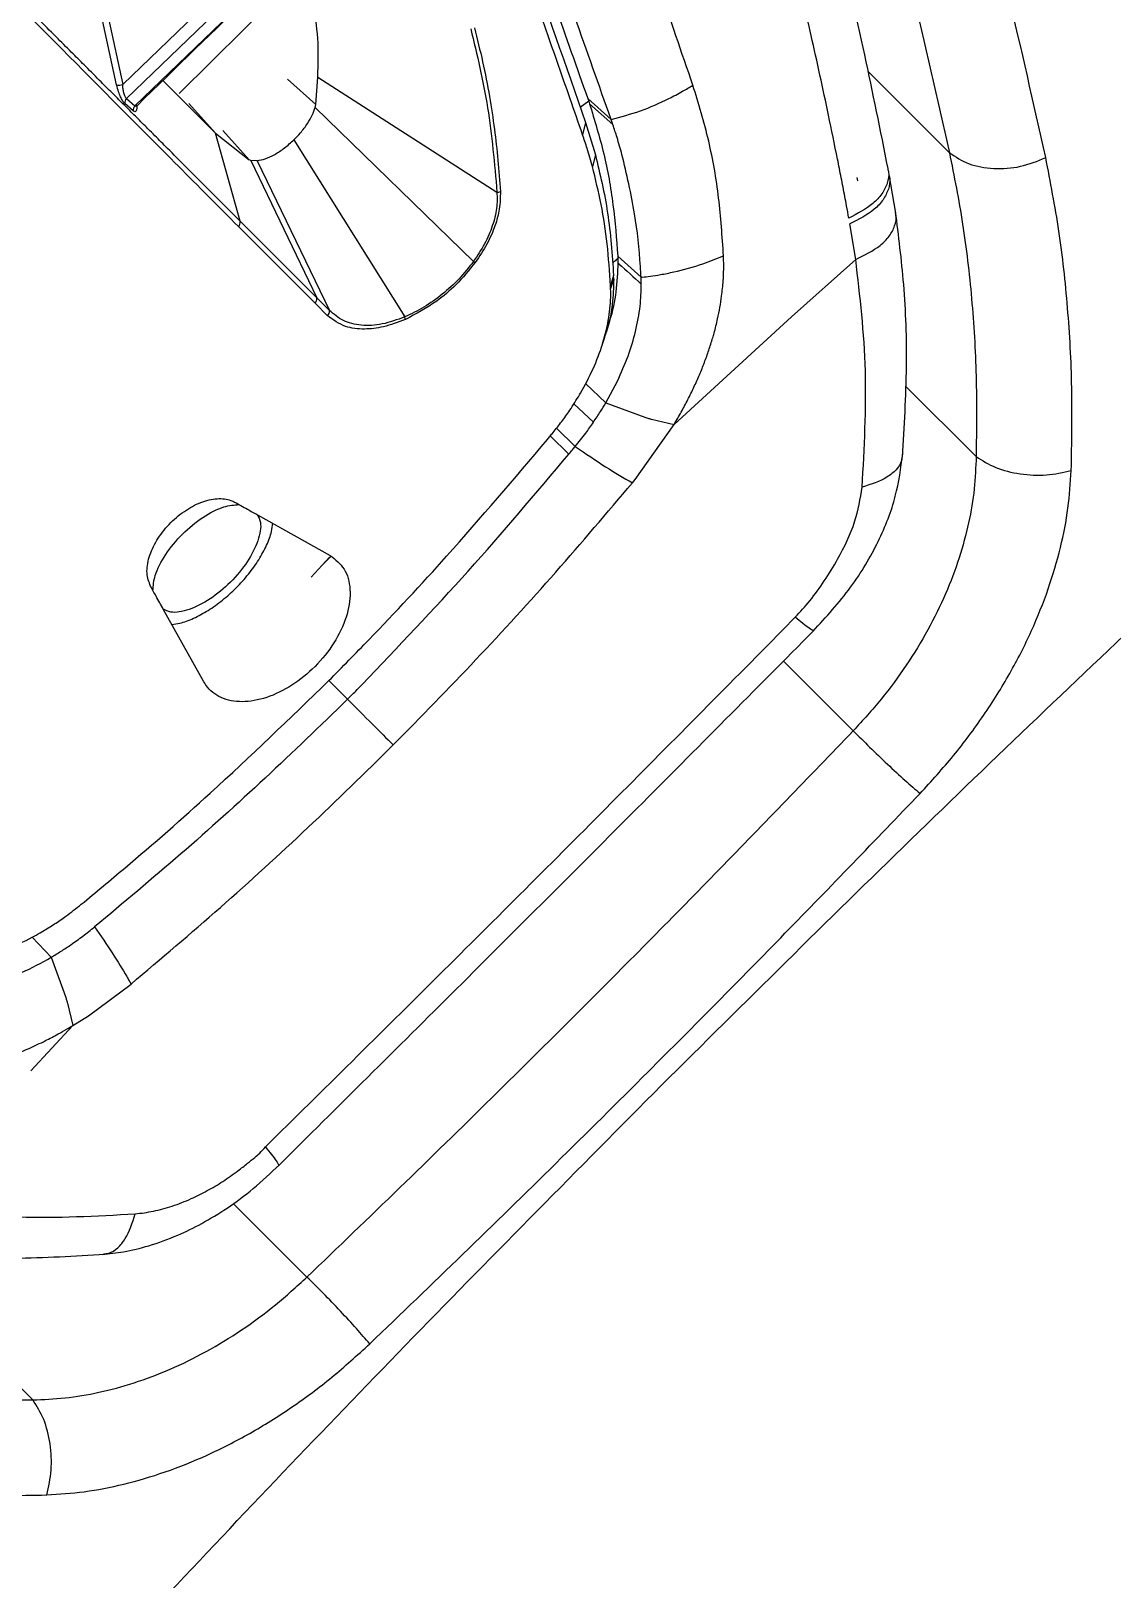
# Model space of a CAD drawing. Extents: x 400 to 501, y 484 to 634.
# Drawn here: x 418.13 to 422.01, y 574.96 to 580.52 of the extents above; entities that cross this region are included whole.
import ezdxf

# ---------------------------------------------------------------- set-up
doc = ezdxf.new("R2010")
doc.units = 0
doc.header["$MEASUREMENT"] = 0
doc.layers.add('DIM', color=3, linetype='Continuous')
doc.layers.add('GEOMETRY', color=3, linetype='Continuous', lineweight=25)

# ---------------------------------------------------------------- blocks, each defined once
blk = doc.blocks.new('2026 GRANDEE')
at = {"layer": 'GEOMETRY', "ltscale": 16}
for p, q in [((-31.9697, -16.5117), (-31.062, -15.6368)), ((-30.9963, -15.6378), (-31.9565, -16.5623)), ((-31.9262, -16.5886), (-30.9885, -15.6852)), ((-31.7678, -16.5444), (-31.3802, -16.1605)), ((-31.9917, -16.5132), (-32.0421, -16.2812)), ((-32.0209, -16.2751), (-31.9697, -16.5117)), ((-31.6374, -16.687), (-31.8261, -16.4979)), ((-31.3781, -16.4921), (-31.2771, -16.5834)), ((-31.2771, -16.5834), (-31.2695, -16.4854)), ((-31.2695, -16.4854), (-30.6266, -16.8984)), ((-29.2944, -16.4647), (-29.0025, -16.7566)), ((-31.9322, -16.6066), (-31.9626, -16.5802)), ((-31.9565, -16.5623), (-31.9262, -16.5886)), ((-31.7328, -16.5794), (-31.6374, -16.687)), ((-31.2793, -16.5941), (-31.2771, -16.5834)), ((-31.2793, -16.5941), (-30.7109, -17.1473)), ((-30.2972, -16.572), (-30.3274, -16.5946)), ((-30.3006, -16.5624), (-30.2972, -16.572)), ((-30.3005, -16.5624), (-30.217, -16.6369)), ((-30.2972, -16.572), (-30.2941, -16.581)), ((-30.2941, -16.581), (-30.2106, -16.6555)), ((-30.3086, -16.6482), (-30.3192, -16.6919)), ((-30.3086, -16.6482), (-30.2731, -16.7642)), ((-31.5483, -17.0026), (-31.6374, -16.687)), ((-31.6374, -16.687), (-31.5163, -16.7826)), ((-31.6102, -16.6768), (-31.5163, -16.7826)), ((-31.3551, -16.7102), (-30.9569, -17.3463)), ((-31.5104, -16.785), (-31.5163, -16.7826)), ((-30.2731, -16.7642), (-30.2839, -16.8066)), ((-31.5104, -16.785), (-31.2732, -17.2781)), ((-31.4874, -16.7853), (-31.5104, -16.785)), ((-31.4874, -16.7853), (-31.2281, -17.323)), ((-29.1951, -16.9735), (-29.2185, -16.8349)), ((-29.3352, -16.8453), (-29.332, -16.8573)), ((-31.2732, -17.2781), (-31.5483, -17.0026)), ((-31.2796, -17.2972), (-31.5547, -17.0216)), ((-29.3388, -17.1397), (-29.3595, -17.0123)), ((-30.193, -17.1284), (-30.1093, -17.2039)), ((-30.193, -17.1284), (-30.1927, -17.1348)), ((-30.1927, -17.1348), (-30.1922, -17.1523)), ((-29.5688, -17.3459), (-29.3387, -17.1397)), ((-30.2078, -17.198), (-30.2189, -17.2346)), ((-30.2184, -17.2462), (-30.2074, -17.2102)), ((-30.2074, -17.2102), (-30.2078, -17.198)), ((-31.2281, -17.323), (-31.2732, -17.2781)), ((-30.2184, -17.2462), (-30.2189, -17.2346)), ((-31.2346, -17.3418), (-31.2796, -17.2972)), ((-29.9909, -17.7324), (-29.5688, -17.3459)), ((-30.2491, -17.4473), (-30.2398, -17.4187)), ((-30.236, -17.6549), (-30.3089, -17.5855)), ((-30.236, -17.6549), (-30.1942, -17.5771)), ((-29.1596, -17.5943), (-28.9065, -17.8474)), ((-30.3503, -17.6576), (-30.2804, -17.7245)), ((-30.3299, -17.6255), (-30.3265, -17.6197)), ((-30.236, -17.6549), (-30.0957, -17.7062)), ((-30.0716, -17.7134), (-29.991, -17.7323)), ((-30.435, -17.7735), (-30.3684, -17.8388)), ((-30.4124, -17.7452), (-30.3454, -17.8108)), ((-30.1303, -17.9295), (-29.9909, -17.7323)), ((-30.1404, -17.9417), (-30.1303, -17.9295)), ((-31.4856, -18.0568), (-31.2254, -18.2023)), ((-31.2935, -18.2804), (-31.2278, -18.2089)), ((-31.2539, -18.2373), (-31.2233, -18.2061)), ((-31.679, -18.6557), (-31.8243, -18.3954)), ((-29.6002, -18.4696), (-29.5557, -18.4245)), ((-29.5978, -18.5813), (-29.3474, -18.8316)), ((-32.2664, -19.5571), (-32.2561, -19.5512)), ((-32.2267, -19.645), (-32.2952, -19.573)), ((-32.2267, -19.645), (-32.1755, -19.7854)), ((-32.0933, -19.8548), (-31.94, -19.7408)), ((-32.1683, -19.8095), (-32.1494, -19.8902)), ((-32.2992, -20.0525), (-32.1493, -19.8902)), ((-32.1494, -19.8902), (-32.0933, -19.8548)), ((-31.3085, -20.7927), (-31.5729, -20.5283)), ((-32.2927, -21.2336), (-32.832, -20.6942))]:
    blk.add_line(p, q, dxfattribs=at)
at = {"layer": 'GEOMETRY', "ltscale": 16, "flags": 128}
blk.add_lwpolyline([(-31.1627, -18.7187), (-31.2153, -18.666), (-31.2297, -18.6515)], dxfattribs=at)
at = {"layer": 'GEOMETRY', "ltscale": 16}
for centre, radius, start, end in [((-31.9836, -16.4707), 0.0433, 259.1372, 288.7353), ((-31.9419, -16.5773), 0.0209, 134.4085, 188.014), ((-31.9116, -16.6035), 0.0209, 134.3886, 188.4555), ((-30.6257, -16.8721), 0.0263, 267.886, 295.5379), ((-31.5684, -17.0065), 0.0205, 312.2227, 11.1075), ((-30.6896, -17.1114), 0.0417, 239.3779, 249.5835), ((-31.2933, -17.282), 0.0205, 312.035, 10.9887), ((-31.2486, -17.3265), 0.0208, 312.3002, 9.4683), ((-30.9867, -17.3557), 0.0312, 0.561, 17.4833)]:
    blk.add_arc(centre, radius, start, end, dxfattribs=at)
for points, knots in [([(-32.0826, -10.2807), (-32.4042, -10.5222), (-33.044, -11.0026), (-33.956, -11.7803), (-34.8417, -12.5767), (-35.7009, -13.3979), (-36.5348, -14.2323), (-37.3474, -15.0774), (-38.1302, -15.9429), (-38.8881, -16.8398), (-39.3585, -17.4672), (-39.595, -17.7827)], [0, 0, 0, 0, 0.113392, 0.225638, 0.337341, 0.448782, 0.560233, 0.669481, 0.778832, 0.888788, 1, 1, 1, 1]), ([(-31.6026, -10.7629), (-31.7346, -10.851), (-32.0014, -11.0291), (-32.3994, -11.3097), (-32.8003, -11.6038), (-33.2029, -11.9123), (-33.5956, -12.2261), (-34.0451, -12.6002), (-34.5554, -13.0457), (-35.1391, -13.5846), (-35.6554, -14.0878), (-36.0964, -14.5358), (-36.4532, -14.9108), (-36.7926, -15.2802), (-37.1149, -15.6435), (-37.4296, -16.0113), (-37.8042, -16.466), (-38.23, -17.0115), (-38.6902, -17.6387), (-38.9753, -18.0617), (-39.1157, -18.2701)], [0, 0, 0, 0, 0.044709, 0.090349, 0.13691, 0.184379, 0.232745, 0.277954, 0.348418, 0.422679, 0.500679, 0.550525, 0.598903, 0.645795, 0.691185, 0.735062, 0.781563, 0.856423, 0.929252, 1, 1, 1, 1]), ([(-32.238, -11.7223), (-32.1987, -11.8044), (-32.1188, -11.9709), (-31.9904, -12.2486), (-31.8535, -12.553), (-31.7076, -12.8872), (-31.5531, -13.2518), (-31.3925, -13.6422), (-31.2084, -14.1029), (-31.0018, -14.6368), (-30.7711, -15.2526), (-30.5384, -15.8906), (-30.3794, -16.3397), (-30.3006, -16.5624)], [0, 0, 0, 0, 0.073434, 0.149042, 0.226912, 0.307125, 0.389668, 0.474472, 0.55786, 0.670736, 0.782355, 0.892082, 1, 1, 1, 1]), ([(-30.217, -16.6369), (-30.2604, -16.5141), (-30.3906, -16.1455), (-30.6021, -15.5593), (-30.8493, -14.8928), (-31.0893, -14.2664), (-31.321, -13.6836), (-31.5445, -13.1442), (-31.7581, -12.65), (-31.9622, -12.1961), (-32.0875, -11.9325), (-32.1501, -11.8008)], [0, 0, 0, 0, 0.059169, 0.177623, 0.296079, 0.414529, 0.53298, 0.649693, 0.766504, 0.883304, 1, 1, 1, 1]), ([(-29.9231, -16.5145), (-30.0045, -16.2776), (-30.168, -15.8018), (-30.4052, -15.1337), (-30.6382, -14.4949), (-30.788, -14.1023), (-30.8629, -13.9059)], [0, 0, 0, 0, 0.247343, 0.496757, 0.748239, 1, 1, 1, 1]), ([(-31.5483, -17.0026), (-31.5846, -16.9662), (-31.6501, -16.9005), (-31.7368, -16.8136), (-31.8026, -16.7477), (-31.8478, -16.7024), (-31.8746, -16.6755), (-31.8996, -16.6504), (-31.9295, -16.6205), (-31.969, -16.581), (-32.0082, -16.5417), (-32.0528, -16.4971), (-32.0993, -16.4505), (-32.1508, -16.3989), (-32.205, -16.3447), (-32.2668, -16.2827), (-32.3323, -16.2171), (-32.4085, -16.1407), (-32.4918, -16.0573), (-32.5814, -15.9677), (-32.6762, -15.8727), (-32.7711, -15.7778), (-32.8672, -15.6816), (-32.9621, -15.5865), (-33.0575, -15.491), (-33.1566, -15.3918), (-33.2562, -15.2921), (-33.3624, -15.1858), (-33.4713, -15.0768), (-33.5809, -14.9671), (-33.6883, -14.8596), (-33.7933, -14.7547), (-33.9589, -14.5892), (-34.1842, -14.3641), (-34.3606, -14.1881), (-34.4504, -14.0984)], [0, 0, 0, 0, 0.031102, 0.056282, 0.075541, 0.088878, 0.096293, 0.099337, 0.111164, 0.122963, 0.134733, 0.146474, 0.1633, 0.177064, 0.193684, 0.213162, 0.234458, 0.254875, 0.284974, 0.313681, 0.340995, 0.377161, 0.406953, 0.436616, 0.472631, 0.504105, 0.538698, 0.576408, 0.616164, 0.655115, 0.695362, 0.734534, 0.772763, 0.884269, 1, 1, 1, 1]), ([(-31.5547, -17.0216), (-31.6987, -16.8768), (-31.9868, -16.587), (-32.3921, -16.1795), (-32.7802, -15.7902), (-33.1505, -15.4201), (-33.5053, -15.0663), (-33.8434, -14.7295), (-34.1639, -14.4106), (-34.3579, -14.2175), (-34.4549, -14.121)], [0, 0, 0, 0, 0.1249923, 0.2499907, 0.3749939, 0.5000006, 0.6250093, 0.7500135, 0.8750108, 1, 1, 1, 1]), ([(-23.4915, -14.3133), (-23.8182, -14.5641), (-24.4717, -15.0658), (-25.4324, -15.8555), (-26.3798, -16.6672), (-27.3134, -17.5004), (-28.2341, -18.3521), (-29.1432, -19.219), (-29.7384, -19.8091), (-30.036, -20.1041)], [0, 0, 0, 0, 0.142772, 0.285561, 0.428347, 0.571177, 0.714073, 0.857024, 1, 1, 1, 1]), ([(-29.6085, -14.5994), (-29.5518, -14.7623), (-29.4381, -15.0887), (-29.2816, -15.6163), (-29.1344, -16.1692), (-29.0465, -16.5606), (-29.0025, -16.7566)], [0, 0, 0, 0, 0.248962, 0.498654, 0.749013, 1, 1, 1, 1]), ([(-28.6568, -16.7744), (-28.7005, -16.5781), (-28.7879, -16.1862), (-28.9345, -15.6327), (-29.0909, -15.1045), (-29.2046, -14.7779), (-29.2614, -14.6149)], [0, 0, 0, 0, 0.251052, 0.5014274, 0.7510954, 1, 1, 1, 1]), ([(-29.2226, -16.8135), (-29.2501, -16.6767), (-29.3068, -16.3943), (-29.4043, -15.9746), (-29.5155, -15.5453), (-29.6404, -15.1133), (-29.7336, -14.8371), (-29.7807, -14.6973)], [0, 0, 0, 0, 0.178476, 0.368357, 0.569605, 0.782171, 1, 1, 1, 1]), ([(-29.3633, -16.9914), (-29.3661, -16.9768), (-29.3709, -16.9509), (-29.3779, -16.9141), (-29.3843, -16.8807), (-29.3908, -16.8472), (-29.3974, -16.8137), (-29.4124, -16.7381), (-29.4452, -16.5772), (-29.4965, -16.3428), (-29.5595, -16.0763), (-29.6428, -15.7487), (-29.7527, -15.3542), (-29.849, -15.0637), (-29.8978, -14.9162)], [0, 0, 0, 0, 0.019286, 0.033982, 0.048738, 0.063552, 0.078425, 0.093356, 0.164535, 0.294855, 0.414665, 0.538212, 0.765574, 1, 1, 1, 1]), ([(-30.7244, -15.4706), (-30.6566, -15.6594), (-30.5207, -16.0382), (-30.3795, -16.4444), (-30.3086, -16.6482)], [0, 0, 0, 0, 0.498267, 1, 1, 1, 1]), ([(-30.3192, -16.6919), (-30.3341, -16.649), (-30.4084, -16.4345), (-30.548, -16.0354), (-30.6694, -15.6967), (-30.7339, -15.517)], [0, 0, 0, 0, 0.1050342, 0.5252133, 1, 1, 1, 1]), ([(-31.9173, -16.5866), (-31.7787, -16.4513), (-31.4761, -16.156), (-31.17, -15.8646), (-31.0041, -15.7067)], [0, 0, 0, 0, 0.458219, 1, 1, 1, 1]), ([(-31.2695, -16.4854), (-31.2682, -16.4381), (-31.2656, -16.344), (-31.2795, -16.2602), (-31.2864, -16.2185)], [0, 0, 0, 0, 0.5027267, 1, 1, 1, 1]), ([(-30.7205, -16.3124), (-30.6982, -16.4049), (-30.6536, -16.5901), (-30.6356, -16.7956), (-30.6266, -16.8984)], [0, 0, 0, 0, 0.499993, 1, 1, 1, 1]), ([(-30.7077, -16.3085), (-30.6974, -16.3489), (-30.677, -16.4291), (-30.6534, -16.551), (-30.6355, -16.669), (-30.6225, -16.7826), (-30.617, -16.8581), (-30.6143, -16.8959)], [0, 0, 0, 0, 0.219876, 0.437119, 0.636174, 0.818383, 1, 1, 1, 1]), ([(-31.9626, -16.5802), (-31.9639, -16.5789), (-31.9665, -16.5763), (-31.9717, -16.5686), (-31.9781, -16.5561), (-31.9858, -16.5365), (-31.9896, -16.5216), (-31.9917, -16.5132)], [0, 0, 0, 0, 0.119805, 0.242117, 0.452938, 0.691232, 1, 1, 1, 1]), ([(-31.9565, -16.5623), (-31.9574, -16.5614), (-31.9592, -16.5596), (-31.9626, -16.5532), (-31.9662, -16.5423), (-31.9691, -16.5272), (-31.9695, -16.5169), (-31.9697, -16.5117)], [0, 0, 0, 0, 0.115786, 0.234894, 0.482837, 0.739892, 1, 1, 1, 1]), ([(-30.0096, -16.5626), (-29.9932, -16.5539), (-29.964, -16.5384), (-29.9356, -16.5218), (-29.9231, -16.5145)], [0, 0, 0, 0, 0.561956, 1, 1, 1, 1]), ([(-29.8134, -17.1266), (-29.8181, -17.057), (-29.8277, -16.9149), (-29.8636, -16.7095), (-29.903, -16.5805), (-29.9231, -16.5145)], [0, 0, 0, 0, 0.319514, 0.651782, 1, 1, 1, 1]), ([(-31.919, -16.5864), (-31.9188, -16.5901), (-31.9184, -16.5994), (-31.9214, -16.6072), (-31.9261, -16.6106), (-31.9303, -16.6078), (-31.9322, -16.6066)], [0, 0, 0, 0, 0.2063721, 0.5177663, 0.7805771, 1, 1, 1, 1]), ([(-31.9177, -16.5862), (-31.9187, -16.5875), (-31.9204, -16.5898), (-31.9234, -16.5902), (-31.9253, -16.5891), (-31.9262, -16.5886)], [0, 0, 0, 0, 0.412792, 0.711557, 1, 1, 1, 1]), ([(-31.3551, -16.7102), (-31.3473, -16.7021), (-31.3291, -16.6834), (-31.3065, -16.653), (-31.2887, -16.6212), (-31.2824, -16.6031), (-31.2793, -16.5941)], [0, 0, 0, 0, 0.216044, 0.501812, 0.752075, 1, 1, 1, 1]), ([(-30.2942, -16.5811), (-30.2761, -16.6402), (-30.2407, -16.7558), (-30.2074, -16.9394), (-30.1977, -17.0662), (-30.193, -17.1284)], [0, 0, 0, 0, 0.347624, 0.680411, 1, 1, 1, 1]), ([(-30.217, -16.6369), (-30.1813, -16.6276), (-30.11, -16.6091), (-30.0431, -16.5781), (-30.0096, -16.5626)], [0, 0, 0, 0, 0.499221, 1, 1, 1, 1]), ([(-30.2106, -16.6555), (-30.2117, -16.652), (-30.2139, -16.6458), (-30.216, -16.6396), (-30.217, -16.6369)], [0, 0, 0, 0, 0.56, 1, 1, 1, 1]), ([(-30.1778, -16.7631), (-30.1835, -16.7427), (-30.1938, -16.7063), (-30.2055, -16.671), (-30.2107, -16.6555)], [0, 0, 0, 0, 0.56, 1, 1, 1, 1]), ([(-31.4874, -16.7853), (-31.478, -16.7835), (-31.459, -16.7798), (-31.4245, -16.7637), (-31.3886, -16.7408), (-31.3663, -16.7204), (-31.3551, -16.7102)], [0, 0, 0, 0, 0.247886, 0.498032, 0.749147, 1, 1, 1, 1]), ([(-30.2839, -16.8066), (-30.29, -16.7848), (-30.3009, -16.7459), (-30.3136, -16.7084), (-30.3192, -16.6919)], [0, 0, 0, 0, 0.560267, 1, 1, 1, 1]), ([(-30.2731, -16.7642), (-30.2567, -16.8327), (-30.2239, -16.9702), (-30.2132, -17.1219), (-30.2079, -17.1979)], [0, 0, 0, 0, 0.498217, 1, 1, 1, 1]), ([(-30.1093, -17.2038), (-30.1101, -17.1908), (-30.1145, -17.1132), (-30.1306, -16.9618), (-30.1611, -16.8333), (-30.1778, -16.7631)], [0, 0, 0, 0, 0.084046, 0.500033, 1, 1, 1, 1]), ([(-29.0025, -16.7566), (-28.9805, -16.7713), (-28.9363, -16.8008), (-28.8446, -16.8168), (-28.7463, -16.8105), (-28.6866, -16.7864), (-28.6568, -16.7744)], [0, 0, 0, 0, 0.25, 0.5, 0.75, 1, 1, 1, 1]), ([(-29.0025, -16.7566), (-28.9856, -16.8412), (-28.9517, -17.0109), (-28.9207, -17.2795), (-28.9033, -17.5576), (-28.9054, -17.7507), (-28.9065, -17.8474)], [0, 0, 0, 0, 0.247901, 0.497303, 0.748061, 1, 1, 1, 1]), ([(-28.5651, -17.8975), (-28.5633, -17.7978), (-28.5597, -17.599), (-28.5759, -17.3126), (-28.606, -17.0361), (-28.6399, -16.8614), (-28.6568, -16.7744)], [0, 0, 0, 0, 0.252007, 0.502776, 0.752152, 1, 1, 1, 1]), ([(-30.2189, -17.2346), (-30.2223, -17.1841), (-30.229, -17.084), (-30.2508, -16.941), (-30.2728, -16.8514), (-30.2839, -16.8066)], [0, 0, 0, 0, 0.33684, 0.667853, 1, 1, 1, 1]), ([(-29.2241, -16.814), (-29.2228, -16.8182), (-29.2178, -16.8348), (-29.2222, -16.8525), (-29.2255, -16.8659)], [0, 0, 0, 0, 0.249512, 1, 1, 1, 1]), ([(-29.2198, -16.8361), (-29.2186, -16.8402), (-29.2136, -16.8566), (-29.218, -16.8741), (-29.2213, -16.8874)], [0, 0, 0, 0, 0.245468, 1, 1, 1, 1]), ([(-29.2255, -16.8659), (-29.2311, -16.8789), (-29.2422, -16.9048), (-29.2862, -16.951), (-29.3325, -16.9753), (-29.3633, -16.9914)], [0, 0, 0, 0, 0.251818, 0.502735, 1, 1, 1, 1]), ([(-29.2213, -16.8874), (-29.2269, -16.9003), (-29.2381, -16.9261), (-29.282, -16.9722), (-29.3285, -16.9963), (-29.3595, -17.0123)], [0, 0, 0, 0, 0.250645, 0.5019, 1, 1, 1, 1]), ([(-30.6266, -16.8984), (-30.6261, -16.9175), (-30.6251, -16.9556), (-30.6414, -17.019), (-30.6686, -17.084), (-30.6968, -17.1262), (-30.7109, -17.1473)], [0, 0, 0, 0, 0.249506, 0.499491, 0.749738, 1, 1, 1, 1]), ([(-30.6143, -16.8959), (-30.6145, -16.9165), (-30.6149, -16.9554), (-30.6326, -17.0199), (-30.6604, -17.0851), (-30.6895, -17.1287), (-30.7042, -17.1505)], [0, 0, 0, 0, 0.26372, 0.496598, 0.746741, 1, 1, 1, 1]), ([(-29.3388, -17.1397), (-29.3074, -17.1245), (-29.2602, -17.1016), (-29.2165, -17.0567), (-29.1971, -17.0194), (-29.1913, -16.9902), (-29.1956, -16.9754), (-29.1963, -16.9729)], [0, 0, 0, 0, 0.382097, 0.575143, 0.767785, 0.960412, 1, 1, 1, 1]), ([(-29.1709, -17.8486), (-29.1643, -17.7395), (-29.1516, -17.5294), (-29.1619, -17.2357), (-29.1849, -17.0544), (-29.1959, -16.9677)], [0, 0, 0, 0, 0.360755, 0.694271, 1, 1, 1, 1]), ([(-30.7109, -17.1473), (-30.7275, -17.1684), (-30.7608, -17.2105), (-30.8221, -17.2657), (-30.8881, -17.3133), (-30.934, -17.3353), (-30.9569, -17.3463)], [0, 0, 0, 0, 0.250154, 0.500352, 0.750371, 1, 1, 1, 1]), ([(-30.7042, -17.1505), (-30.7266, -17.1781), (-30.7676, -17.2285), (-30.8538, -17.3019), (-30.9172, -17.3352), (-30.9554, -17.3554)], [0, 0, 0, 0, 0.323173, 0.591121, 1, 1, 1, 1]), ([(-30.1922, -17.1523), (-30.1938, -17.1864), (-30.1969, -17.2536), (-30.2116, -17.3305), (-30.2271, -17.3718), (-30.2291, -17.3771)], [0, 0, 0, 0, 0.472446, 0.931763, 1, 1, 1, 1]), ([(-30.1927, -17.1348), (-30.1965, -17.1395), (-30.2025, -17.1466), (-30.2097, -17.1507), (-30.2123, -17.1522)], [0, 0, 0, 0, 0.646215, 1, 1, 1, 1]), ([(-30.1923, -17.1523), (-30.1912, -17.1532), (-30.1633, -17.1784), (-30.1354, -17.2036), (-30.1085, -17.228)], [0, 0, 0, 0, 0.036667, 1, 1, 1, 1]), ([(-30.1093, -17.2038), (-30.1081, -17.2037), (-30.097, -17.2027), (-30.0737, -17.1998), (-30.0356, -17.1938), (-29.9716, -17.181), (-29.8948, -17.1593), (-29.8378, -17.1364), (-29.8134, -17.1266)], [0, 0, 0, 0, 0.011138, 0.106821, 0.223106, 0.381371, 0.734801, 1, 1, 1, 1]), ([(-29.991, -17.7323), (-29.9822, -17.7175), (-29.9648, -17.6878), (-29.9411, -17.643), (-29.9193, -17.5984), (-29.8994, -17.5539), (-29.8816, -17.5097), (-29.8658, -17.4658), (-29.8547, -17.4307), (-29.8439, -17.393), (-29.8314, -17.3423), (-29.8204, -17.2795), (-29.8144, -17.2204), (-29.8126, -17.1782), (-29.8126, -17.1483), (-29.8132, -17.1326), (-29.8134, -17.1266)], [0, 0, 0, 0, 0.072327, 0.144307, 0.215901, 0.287068, 0.35786, 0.428418, 0.498884, 0.52767, 0.612267, 0.747353, 0.840991, 0.914589, 0.967688, 1, 1, 1, 1]), ([(-29.3155, -17.9571), (-29.3079, -17.8164), (-29.2926, -17.5351), (-29.3234, -17.2715), (-29.3388, -17.1397)], [0, 0, 0, 0, 0.49995, 1, 1, 1, 1]), ([(-30.2074, -17.2102), (-30.2084, -17.2403), (-30.2104, -17.3009), (-30.2237, -17.3723), (-30.2386, -17.4123), (-30.2411, -17.4191)], [0, 0, 0, 0, 0.451819, 0.9073, 1, 1, 1, 1]), ([(-30.1085, -17.228), (-30.1086, -17.2234), (-30.1087, -17.2153), (-30.1091, -17.2073), (-30.1093, -17.2038)], [0, 0, 0, 0, 0.559997, 1, 1, 1, 1]), ([(-30.3265, -17.6197), (-30.3108, -17.5908), (-30.279, -17.5322), (-30.2463, -17.4443), (-30.225, -17.3578), (-30.2178, -17.2922), (-30.2183, -17.256), (-30.2184, -17.2462)], [0, 0, 0, 0, 0.226394, 0.457624, 0.683971, 0.91481, 1, 1, 1, 1]), ([(-30.1942, -17.5771), (-30.1807, -17.5469), (-30.1538, -17.4869), (-30.1272, -17.3963), (-30.1107, -17.3091), (-30.1092, -17.2543), (-30.1085, -17.228)], [0, 0, 0, 0, 0.251129, 0.500007, 0.760517, 1, 1, 1, 1]), ([(-30.9569, -17.3463), (-30.9844, -17.3561), (-31.0394, -17.3758), (-31.1152, -17.3789), (-31.181, -17.3632), (-31.2124, -17.3364), (-31.2281, -17.323)], [0, 0, 0, 0, 0.250872, 0.501174, 0.750898, 1, 1, 1, 1]), ([(-30.9554, -17.3554), (-30.982, -17.3654), (-31.0327, -17.3845), (-31.106, -17.3922), (-31.1783, -17.3834), (-31.2146, -17.3566), (-31.2346, -17.3418)], [0, 0, 0, 0, 0.234949, 0.448746, 0.695468, 1, 1, 1, 1]), ([(-30.4253, -17.7616), (-30.4148, -17.7484), (-30.3937, -17.7221), (-30.3614, -17.6767), (-30.3414, -17.6442), (-30.3299, -17.6255)], [0, 0, 0, 0, 0.298802, 0.597593, 1, 1, 1, 1]), ([(-30.2804, -17.7245), (-30.2717, -17.7116), (-30.2562, -17.6886), (-30.2422, -17.6652), (-30.236, -17.6549)], [0, 0, 0, 0, 0.559988, 1, 1, 1, 1]), ([(-30.3454, -17.8108), (-30.3327, -17.7949), (-30.3099, -17.7666), (-30.2894, -17.7374), (-30.2804, -17.7245)], [0, 0, 0, 0, 0.559982, 1, 1, 1, 1]), ([(-30.0957, -17.7062), (-30.0911, -17.7076), (-30.083, -17.7101), (-30.0751, -17.7124), (-30.0716, -17.7134)], [0, 0, 0, 0, 0.559843, 1, 1, 1, 1]), ([(-30.445, -17.7856), (-30.4417, -17.7816), (-30.4351, -17.7736), (-30.4286, -17.7656), (-30.4253, -17.7616)], [0, 0, 0, 0, 0.499998, 1, 1, 1, 1]), ([(-31.2297, -18.6517), (-31.1818, -18.6029), (-31.038, -18.4564), (-30.7711, -18.1704), (-30.5642, -17.9263), (-30.445, -17.7856)], [0, 0, 0, 0, 0.174776, 0.524458, 1, 1, 1, 1]), ([(-31.1109, -18.6658), (-30.9823, -18.5311), (-30.7251, -18.2617), (-30.4873, -17.9797), (-30.3684, -17.8387)], [0, 0, 0, 0, 0.500117, 1, 1, 1, 1]), ([(-30.3684, -17.8387), (-30.3641, -17.8335), (-30.3564, -17.8242), (-30.3487, -17.8149), (-30.3454, -17.8108)], [0, 0, 0, 0, 0.5599999, 1, 1, 1, 1]), ([(-30.3454, -17.8108), (-30.3081, -17.8364), (-30.2337, -17.8878), (-30.1715, -17.9237), (-30.1404, -17.9417)], [0, 0, 0, 0, 0.499709, 1, 1, 1, 1]), ([(-29.4918, -18.4747), (-29.4448, -18.4232), (-29.3527, -18.3222), (-29.2546, -18.1553), (-29.1906, -17.9926), (-29.1768, -17.889), (-29.1702, -17.8388)], [0, 0, 0, 0, 0.268403, 0.525807, 0.77019, 1, 1, 1, 1]), ([(-28.9065, -17.8474), (-28.9079, -17.8858), (-28.9109, -17.9636), (-28.9317, -18.0857), (-28.9657, -18.212), (-29.0145, -18.3411), (-29.0779, -18.4704), (-29.1554, -18.5971), (-29.2447, -18.7191), (-29.3133, -18.7943), (-29.3474, -18.8317)], [0, 0, 0, 0, 0.117478, 0.2381023, 0.3616212, 0.4876159, 0.6154423, 0.7441992, 0.8728032, 1, 1, 1, 1]), ([(-29.1724, -17.8431), (-29.1727, -17.8497), (-29.1733, -17.8681), (-29.1924, -17.8954), (-29.2355, -17.9315), (-29.2835, -17.9469), (-29.3154, -17.9572)], [0, 0, 0, 0, 0.124833, 0.345282, 0.564911, 1, 1, 1, 1]), ([(-28.9065, -17.8474), (-28.8843, -17.8616), (-28.8398, -17.8898), (-28.7494, -17.9121), (-28.6532, -17.9172), (-28.5945, -17.9041), (-28.5651, -17.8975)], [0, 0, 0, 0, 0.25, 0.5, 0.75, 1, 1, 1, 1]), ([(-30.9988, -18.8827), (-30.8992, -18.7812), (-30.7002, -18.5781), (-30.4133, -18.2636), (-30.2314, -18.049), (-30.1404, -17.9417)], [0, 0, 0, 0, 0.333336, 0.66667, 1, 1, 1, 1]), ([(-29.1076, -19.0567), (-29.0669, -19.012), (-28.985, -18.9222), (-28.8777, -18.7773), (-28.7838, -18.6273), (-28.7062, -18.4748), (-28.6455, -18.3232), (-28.602, -18.1752), (-28.5739, -18.0327), (-28.568, -17.9421), (-28.5651, -17.8975)], [0, 0, 0, 0, 0.127563, 0.256523, 0.385529, 0.513478, 0.639446, 0.762768, 0.883035, 1, 1, 1, 1]), ([(-31.8703, -18.3122), (-31.8758, -18.2974), (-31.8867, -18.2677), (-31.8779, -18.209), (-31.8499, -18.1476), (-31.8055, -18.0894), (-31.7499, -18.0419), (-31.6891, -18.0089), (-31.6304, -17.9955), (-31.5908, -17.9999), (-31.573, -18.0086), (-31.5687, -18.0107)], [0, 0, 0, 0, 0.120326, 0.242269, 0.363987, 0.483516, 0.604, 0.722103, 0.843614, 0.962694, 1, 1, 1, 1]), ([(-29.5557, -18.4245), (-29.538, -18.405), (-29.5, -18.3631), (-29.4493, -18.2927), (-29.3915, -18.1982), (-29.3367, -18.083), (-29.3224, -17.9983), (-29.3154, -17.9572)], [0, 0, 0, 0, 0.135612, 0.290866, 0.455819, 0.735913, 1, 1, 1, 1]), ([(-31.8613, -18.3286), (-31.8601, -18.3111), (-31.8575, -18.2724), (-31.8186, -18.1984), (-31.7575, -18.1236), (-31.6827, -18.0626), (-31.6085, -18.0236), (-31.5697, -18.0211), (-31.5521, -18.0199)], [0, 0, 0, 0, 0.146481, 0.322921, 0.499362, 0.675803, 0.852243, 1, 1, 1, 1]), ([(-31.4878, -18.0555), (-31.4827, -18.0644), (-31.4695, -18.0874), (-31.4814, -18.1488), (-31.5193, -18.2251), (-31.5811, -18.3003), (-31.6563, -18.362), (-31.7325, -18.3999), (-31.7937, -18.4118), (-31.8166, -18.3986), (-31.8253, -18.3936)], [0, 0, 0, 0, 0.085764, 0.224075, 0.362386, 0.500697, 0.639007, 0.777318, 0.915629, 1, 1, 1, 1]), ([(-31.5687, -18.0107), (-31.5532, -18.0192), (-31.5256, -18.0345), (-31.4978, -18.05), (-31.4856, -18.0568)], [0, 0, 0, 0, 0.5599999, 1, 1, 1, 1]), ([(-31.7938, -18.45), (-31.7845, -18.4489), (-31.7603, -18.4461), (-31.7157, -18.4291), (-31.6634, -18.4011), (-31.6112, -18.3638), (-31.5618, -18.3195), (-31.5175, -18.2701), (-31.4802, -18.2179), (-31.4522, -18.1657), (-31.4351, -18.1209), (-31.4323, -18.0966), (-31.4312, -18.0872)], [0, 0, 0, 0, 0.067998, 0.175896, 0.283795, 0.391693, 0.499592, 0.60749, 0.715388, 0.823287, 0.931185, 1, 1, 1, 1]), ([(-31.2254, -18.2023), (-31.2067, -18.2169), (-31.1694, -18.2462), (-31.1492, -18.3222), (-31.1594, -18.4113), (-31.2006, -18.5056), (-31.2669, -18.5932), (-31.3506, -18.6646), (-31.4423, -18.7126), (-31.5325, -18.7323), (-31.6112, -18.7211), (-31.6576, -18.6894), (-31.6746, -18.6626), (-31.679, -18.6557)], [0, 0, 0, 0, 0.098309, 0.196625, 0.294658, 0.391648, 0.487354, 0.582142, 0.676788, 0.772116, 0.868639, 0.966339, 1, 1, 1, 1]), ([(-31.8243, -18.3954), (-31.8329, -18.3798), (-31.8483, -18.352), (-31.8636, -18.3244), (-31.8703, -18.3122)], [0, 0, 0, 0, 0.56, 1, 1, 1, 1]), ([(-29.49, -18.47), (-29.4903, -18.4708), (-29.4912, -18.4731), (-29.5094, -18.4622), (-29.5373, -18.4395), (-29.5558, -18.4244)], [0, 0, 0, 0, 0.1422861, 0.4303145, 1, 1, 1, 1]), ([(-31.4578, -20.3259), (-31.2504, -20.121), (-30.8358, -19.7113), (-30.2155, -19.0913), (-29.8053, -18.6768), (-29.6003, -18.4696)], [0, 0, 0, 0, 0.333328, 0.666669, 1, 1, 1, 1]), ([(-31.4108, -20.3931), (-31.1979, -20.1819), (-30.7684, -19.7556), (-30.1263, -19.1137), (-29.6999, -18.6843), (-29.4886, -18.4715)], [0, 0, 0, 0, 0.331338, 0.668676, 1, 1, 1, 1]), ([(-32.1185, -19.4547), (-32.0665, -19.4115), (-31.9105, -19.282), (-31.6101, -19.0191), (-31.3707, -18.7878), (-31.2297, -18.6517)], [0, 0, 0, 0, 0.170504, 0.511639, 1, 1, 1, 1]), ([(-31.1627, -18.7187), (-31.153, -18.7088), (-31.1357, -18.6912), (-31.1185, -18.6735), (-31.1109, -18.6658)], [0, 0, 0, 0, 0.56, 1, 1, 1, 1]), ([(-31.1627, -18.7187), (-31.2608, -18.8135), (-31.457, -19.0032), (-31.7605, -19.2763), (-31.9675, -19.4493), (-32.071, -19.5359)], [0, 0, 0, 0, 0.333457, 0.66677, 1, 1, 1, 1]), ([(-31.1627, -18.7187), (-31.1322, -18.7492), (-31.0713, -18.8102), (-31.0229, -18.8586), (-30.9988, -18.8827)], [0, 0, 0, 0, 0.5, 1, 1, 1, 1]), ([(-31.3085, -20.7927), (-31.1975, -20.6863), (-30.9755, -20.4732), (-30.6449, -20.15), (-30.2617, -19.7697), (-29.8276, -19.3312), (-29.5075, -18.9982), (-29.3474, -18.8317)], [0, 0, 0, 0, 0.166484, 0.33319, 0.49992, 0.749999, 1, 1, 1, 1]), ([(-29.3474, -18.8316), (-29.3283, -18.851), (-29.2901, -18.8897), (-29.2246, -18.9524), (-29.1603, -19.0115), (-29.1252, -19.0416), (-29.1076, -19.0567)], [0, 0, 0, 0, 0.25, 0.5, 0.75, 1, 1, 1, 1]), ([(-31.94, -19.7408), (-31.8327, -19.6498), (-31.618, -19.468), (-31.3035, -19.1812), (-31.1003, -18.9822), (-30.9988, -18.8827)], [0, 0, 0, 0, 0.33333, 0.666664, 1, 1, 1, 1]), ([(-31.0834, -21.0325), (-30.9716, -20.9253), (-30.7479, -20.7107), (-30.4148, -20.385), (-30.0287, -20.0019), (-29.5914, -19.56), (-29.2688, -19.2244), (-29.1076, -19.0567)], [0, 0, 0, 0, 0.16648, 0.333187, 0.499919, 0.750003, 1, 1, 1, 1]), ([(-32.2561, -19.5512), (-32.2423, -19.5427), (-32.2145, -19.5258), (-32.1683, -19.4941), (-32.1368, -19.4691), (-32.1185, -19.4547)], [0, 0, 0, 0, 0.295477, 0.590966, 1, 1, 1, 1]), ([(-32.6354, -19.6625), (-32.6091, -19.6621), (-32.5559, -19.6613), (-32.4708, -19.6443), (-32.3831, -19.6156), (-32.3146, -19.5842), (-32.2758, -19.5624), (-32.2664, -19.5571)], [0, 0, 0, 0, 0.228999, 0.462525, 0.691532, 0.925262, 1, 1, 1, 1]), ([(-32.1557, -19.5997), (-32.1414, -19.5896), (-32.1127, -19.5694), (-32.0849, -19.547), (-32.071, -19.5359)], [0, 0, 0, 0, 0.49999, 1, 1, 1, 1]), ([(-32.071, -19.5359), (-32.0489, -19.5678), (-32.0046, -19.6317), (-31.9716, -19.6869), (-31.9551, -19.7144)], [0, 0, 0, 0, 0.499574, 1, 1, 1, 1]), ([(-32.2267, -19.645), (-32.2148, -19.6378), (-32.1909, -19.6235), (-32.1675, -19.6076), (-32.1557, -19.5997)], [0, 0, 0, 0, 0.499995, 1, 1, 1, 1]), ([(-32.6536, -19.7723), (-32.6195, -19.771), (-32.5514, -19.7685), (-32.4427, -19.7428), (-32.3335, -19.7035), (-32.262, -19.6644), (-32.2267, -19.645)], [0, 0, 0, 0, 0.254349, 0.507213, 0.7567, 1, 1, 1, 1]), ([(-31.9551, -19.7144), (-31.9522, -19.7194), (-31.9471, -19.7283), (-31.9422, -19.737), (-31.94, -19.7408)], [0, 0, 0, 0, 0.560911, 1, 1, 1, 1]), ([(-32.1755, -19.7854), (-32.1741, -19.7899), (-32.1716, -19.798), (-32.1693, -19.806), (-32.1683, -19.8095)], [0, 0, 0, 0, 0.5598434, 1, 1, 1, 1]), ([(-32.7551, -20.0674), (-32.7416, -20.0678), (-32.7147, -20.0685), (-32.6733, -20.0669), (-32.6314, -20.0634), (-32.5891, -20.0579), (-32.5464, -20.0503), (-32.5034, -20.0407), (-32.4685, -20.0314), (-32.4305, -20.02), (-32.3791, -20.0027), (-32.3141, -19.9764), (-32.2516, -19.9467), (-32.206, -19.9228), (-32.1734, -19.9044), (-32.156, -19.8941), (-32.1494, -19.8902)], [0, 0, 0, 0, 0.0726934, 0.1449863, 0.2168353, 0.288196, 0.3591202, 0.4297583, 0.5002619, 0.5298733, 0.6146026, 0.7483619, 0.8418628, 0.9152169, 0.9680141, 1, 1, 1, 1]), ([(-35.88, -26.7193), (-35.6274, -26.3889), (-35.122, -25.728), (-34.3257, -24.7566), (-33.5068, -23.7988), (-32.6657, -22.8552), (-31.8057, -21.9247), (-30.9301, -21.0061), (-30.334, -20.4048), (-30.036, -20.1041)], [0, 0, 0, 0, 0.142769, 0.28556, 0.428347, 0.571175, 0.714072, 0.857023, 1, 1, 1, 1]), ([(-31.925, -20.566), (-31.9032, -20.5633), (-31.8597, -20.558), (-31.792, -20.5391), (-31.7273, -20.5139), (-31.6665, -20.4837), (-31.6103, -20.4503), (-31.5623, -20.4161), (-31.5242, -20.3865), (-31.498, -20.3655), (-31.476, -20.3468), (-31.4643, -20.3335), (-31.4577, -20.3259)], [0, 0, 0, 0, 0.1417726, 0.2820833, 0.4228809, 0.5424422, 0.6594874, 0.7753835, 0.85224, 0.9101859, 0.9494845, 1, 1, 1, 1]), ([(-31.4578, -20.3259), (-31.4427, -20.3444), (-31.4201, -20.3723), (-31.4092, -20.3905), (-31.4115, -20.3914), (-31.4122, -20.3917)], [0, 0, 0, 0, 0.569265, 0.857029, 1, 1, 1, 1]), ([(-32.0436, -20.7113), (-32.0181, -20.7087), (-31.9627, -20.7032), (-31.8719, -20.6809), (-31.7777, -20.6467), (-31.6835, -20.6006), (-31.5925, -20.545), (-31.498, -20.4754), (-31.4384, -20.419), (-31.4076, -20.3899)], [0, 0, 0, 0, 0.117082, 0.254144, 0.411383, 0.542408, 0.684402, 0.837027, 1, 1, 1, 1]), ([(-32.7423, -20.5421), (-32.6105, -20.5576), (-32.347, -20.5885), (-32.0657, -20.5735), (-31.9251, -20.5659)], [0, 0, 0, 0, 0.500075, 1, 1, 1, 1]), ([(-32.0392, -20.7091), (-32.0325, -20.7088), (-32.0142, -20.7081), (-31.9869, -20.6892), (-31.9508, -20.6461), (-31.9353, -20.598), (-31.9251, -20.5659)], [0, 0, 0, 0, 0.1251036, 0.3445556, 0.5645871, 1, 1, 1, 1]), ([(-32.9144, -20.685), (-32.8277, -20.696), (-32.6465, -20.7192), (-32.3529, -20.7297), (-32.1428, -20.7171), (-32.0337, -20.7106)], [0, 0, 0, 0, 0.305749, 0.639273, 1, 1, 1, 1]), ([(-32.2927, -21.2336), (-32.2543, -21.2321), (-32.1765, -21.2292), (-32.0544, -21.2084), (-31.9281, -21.1744), (-31.799, -21.1256), (-31.6697, -21.0622), (-31.543, -20.9847), (-31.421, -20.8955), (-31.3458, -20.8268), (-31.3085, -20.7927)], [0, 0, 0, 0, 0.1174832, 0.2380929, 0.3616091, 0.4876184, 0.6154619, 0.7442262, 0.8728166, 1, 1, 1, 1]), ([(-31.0834, -21.0325), (-31.0985, -21.0149), (-31.1286, -20.9798), (-31.1877, -20.9155), (-31.2504, -20.85), (-31.2891, -20.8118), (-31.3085, -20.7927)], [0, 0, 0, 0, 0.25, 0.5, 0.75, 1, 1, 1, 1]), ([(-33.3835, -21.1375), (-33.299, -21.1544), (-33.1296, -21.1883), (-32.8614, -21.2193), (-32.5831, -21.2368), (-32.3899, -21.2347), (-32.2927, -21.2336)], [0, 0, 0, 0, 0.2475382, 0.496581, 0.7469738, 1, 1, 1, 1]), ([(-32.2426, -21.575), (-32.236, -21.5456), (-32.2229, -21.4869), (-32.228, -21.3907), (-32.2503, -21.3003), (-32.2785, -21.2558), (-32.2927, -21.2336)], [0, 0, 0, 0, 0.25, 0.5, 0.75, 1, 1, 1, 1])]:
    blk.add_open_spline(points, degree=3, knots=knots, dxfattribs=at)
at = {"layer": 'GEOMETRY', "color": 4}
for points, knots in [([(-32.2426, -21.575), (-32.198, -21.5721), (-32.1075, -21.5662), (-31.9649, -21.5381), (-31.8169, -21.4946), (-31.6653, -21.4339), (-31.5128, -21.3563), (-31.3628, -21.2624), (-31.2179, -21.1551), (-31.1281, -21.0733), (-31.0834, -21.0325)], [0, 0, 0, 0, 0.116968, 0.237227, 0.360541, 0.486524, 0.614491, 0.74351, 0.872445, 1, 1, 1, 1]), ([(-33.3657, -21.4833), (-33.2788, -21.5001), (-33.1044, -21.534), (-32.8283, -21.5642), (-32.5418, -21.5804), (-32.3427, -21.5768), (-32.2426, -21.575)], [0, 0, 0, 0, 0.247492, 0.496504, 0.746915, 1, 1, 1, 1])]:
    blk.add_open_spline(points, degree=3, knots=knots, dxfattribs=at)

msp = doc.modelspace()

# ---------------------------------------------------------------- block references
at = {"layer": 'DIM'}
msp.add_blockref('2026 GRANDEE', (450.4248, 596.8403), dxfattribs=at)

doc.saveas('drawing.dxf')
